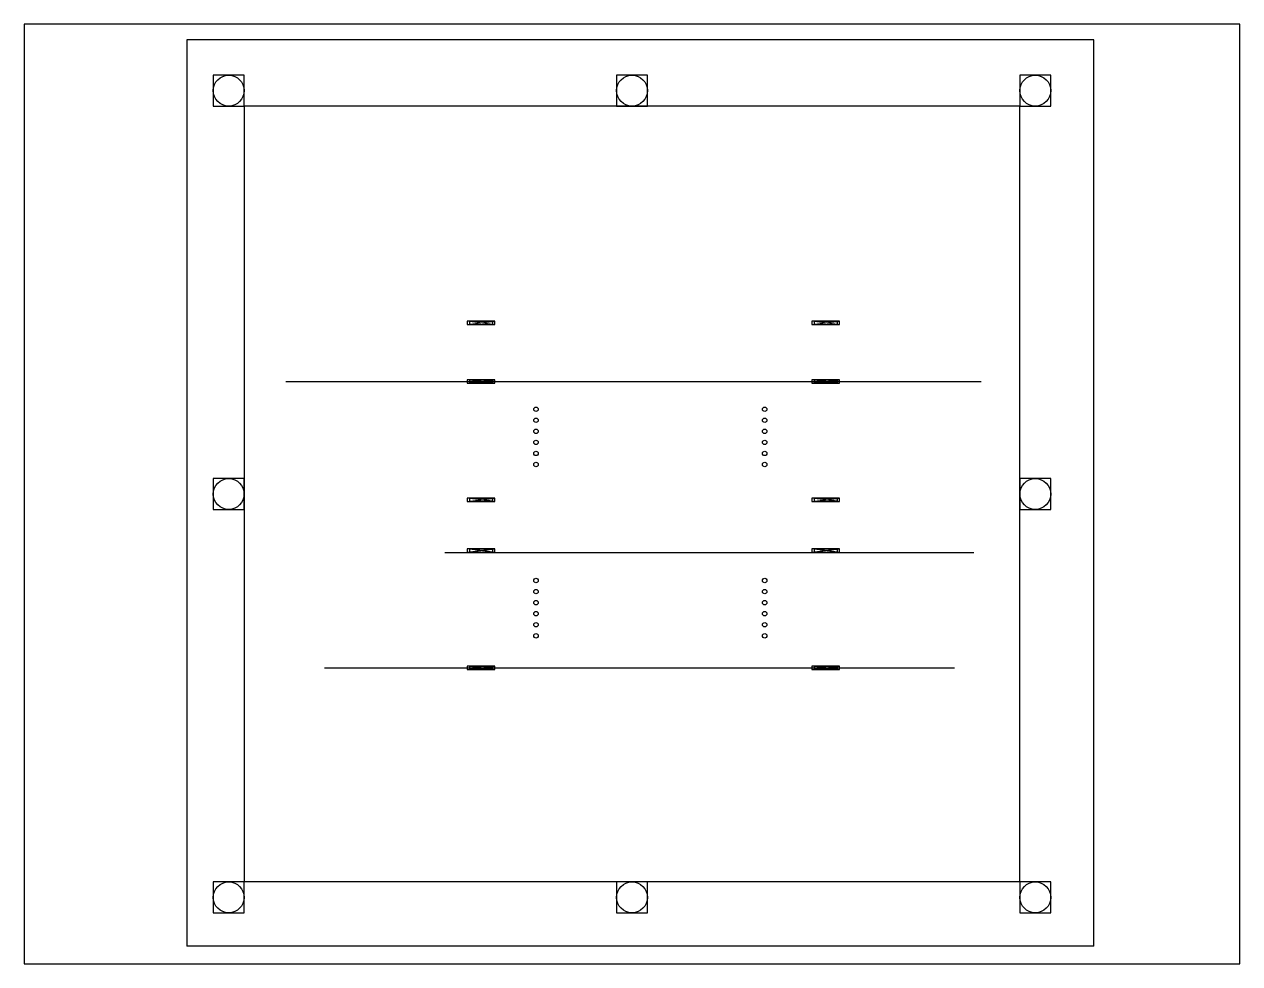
# Model space of a CAD drawing. Header units: inches. Extents: x 0 to 11, y -8.5 to 0.
import ezdxf

# ---------------------------------------------------------------- set-up
doc = ezdxf.new("R2010")
doc.units = ezdxf.units.IN
doc.header["$MEASUREMENT"] = 0

msp = doc.modelspace()

# ---------------------------------------------------------------- linework, layer by layer
for p, q in [((9.68, -0.14), (1.47, -0.14)), ((1.47, -0.14), (1.47, -8.34)), ((9.68, -8.34), (9.68, -0.14)), ((9.01, -0.74), (1.99, -0.74)), ((1.99, -0.74), (1.99, -7.76)), ((9.01, -7.76), (9.01, -0.74)), ((4.009, -2.717), (4.259, -2.687)), ((4.239, -2.715), (4.029, -2.69)), ((7.129, -2.717), (7.379, -2.687)), ((7.359, -2.715), (7.149, -2.69)), ((2.367, -3.233), (8.659, -3.233)), ((4.009, -3.247), (4.259, -3.217)), ((4.239, -3.245), (4.029, -3.22)), ((7.129, -3.247), (7.379, -3.217)), ((7.359, -3.245), (7.149, -3.22)), ((4.009, -4.317), (4.259, -4.287)), ((4.239, -4.315), (4.029, -4.29)), ((7.129, -4.317), (7.379, -4.287)), ((7.359, -4.315), (7.149, -4.29)), ((3.806, -4.778), (8.595, -4.778)), ((4.009, -4.777), (4.259, -4.747)), ((4.239, -4.775), (4.029, -4.75)), ((7.129, -4.777), (7.379, -4.747)), ((7.359, -4.775), (7.149, -4.75)), ((2.718, -5.822), (8.418, -5.822)), ((4.009, -5.837), (4.259, -5.807)), ((4.239, -5.835), (4.029, -5.81)), ((7.129, -5.837), (7.379, -5.807)), ((7.359, -5.835), (7.149, -5.81)), ((9.01, -7.76), (1.99, -7.76)), ((9.68, -8.34), (1.47, -8.34))]:
    msp.add_line(p, q)
for points in [[(0, 0), (0, -8.5), (11, -8.5), (11, 0)], [(1.99, -0.46), (1.71, -0.46), (1.71, -0.74), (1.99, -0.74)], [(5.64, -0.46), (5.36, -0.46), (5.36, -0.74), (5.64, -0.74)], [(9.29, -0.46), (9.01, -0.46), (9.01, -0.74), (9.29, -0.74)], [(4.259, -2.717), (4.259, -2.687), (4.009, -2.687), (4.009, -2.717)], [(7.379, -2.717), (7.379, -2.687), (7.129, -2.687), (7.129, -2.717)], [(4.259, -3.247), (4.259, -3.217), (4.009, -3.217), (4.009, -3.247)], [(7.379, -3.247), (7.379, -3.217), (7.129, -3.217), (7.129, -3.247)], [(1.99, -4.11), (1.71, -4.11), (1.71, -4.39), (1.99, -4.39)], [(9.29, -4.11), (9.01, -4.11), (9.01, -4.39), (9.29, -4.39)], [(4.259, -4.317), (4.259, -4.287), (4.009, -4.287), (4.009, -4.317)], [(7.379, -4.317), (7.379, -4.287), (7.129, -4.287), (7.129, -4.317)], [(4.259, -4.777), (4.259, -4.747), (4.009, -4.747), (4.009, -4.777)], [(7.379, -4.777), (7.379, -4.747), (7.129, -4.747), (7.129, -4.777)], [(4.259, -5.837), (4.259, -5.807), (4.009, -5.807), (4.009, -5.837)], [(7.379, -5.837), (7.379, -5.807), (7.129, -5.807), (7.129, -5.837)], [(1.99, -7.76), (1.71, -7.76), (1.71, -8.04), (1.99, -8.04)], [(5.64, -7.76), (5.36, -7.76), (5.36, -8.04), (5.64, -8.04)], [(9.29, -7.76), (9.01, -7.76), (9.01, -8.04), (9.29, -8.04)]]:
    msp.add_lwpolyline(points, close=True)
for points in [[(4.239, -2.715), (4.239, -2.69), (4.029, -2.69), (4.029, -2.715), (4.239, -2.715)], [(7.359, -2.715), (7.359, -2.69), (7.149, -2.69), (7.149, -2.715), (7.359, -2.715)], [(4.239, -3.245), (4.239, -3.22), (4.029, -3.22), (4.029, -3.245), (4.239, -3.245)], [(7.359, -3.245), (7.359, -3.22), (7.149, -3.22), (7.149, -3.245), (7.359, -3.245)], [(4.239, -4.315), (4.239, -4.29), (4.029, -4.29), (4.029, -4.315), (4.239, -4.315)], [(7.359, -4.315), (7.359, -4.29), (7.149, -4.29), (7.149, -4.315), (7.359, -4.315)], [(4.239, -4.775), (4.239, -4.75), (4.029, -4.75), (4.029, -4.775), (4.239, -4.775)], [(7.359, -4.775), (7.359, -4.75), (7.149, -4.75), (7.149, -4.775), (7.359, -4.775)], [(4.239, -5.835), (4.239, -5.81), (4.029, -5.81), (4.029, -5.835), (4.239, -5.835)], [(7.359, -5.835), (7.359, -5.81), (7.149, -5.81), (7.149, -5.835), (7.359, -5.835)]]:
    msp.add_lwpolyline(points)
for centre, radius in [((1.85, -0.6), 0.14), ((5.5, -0.6), 0.14), ((9.15, -0.6), 0.14), ((4.631, -3.483), 0.02), ((6.701, -3.483), 0.02), ((4.631, -3.583), 0.02), ((6.701, -3.583), 0.02), ((4.631, -3.683), 0.02), ((6.701, -3.683), 0.02), ((4.631, -3.783), 0.02), ((6.701, -3.783), 0.02), ((4.631, -3.883), 0.02), ((6.701, -3.883), 0.02), ((4.631, -3.983), 0.02), ((6.701, -3.983), 0.02), ((1.85, -4.25), 0.14), ((9.15, -4.25), 0.14), ((4.631, -5.033), 0.02), ((6.701, -5.033), 0.02), ((4.631, -5.133), 0.02), ((6.701, -5.133), 0.02), ((4.631, -5.233), 0.02), ((6.701, -5.233), 0.02), ((4.631, -5.333), 0.02), ((6.701, -5.333), 0.02), ((4.631, -5.433), 0.02), ((6.701, -5.433), 0.02), ((4.631, -5.533), 0.02), ((6.701, -5.533), 0.02), ((1.85, -7.9), 0.14), ((5.5, -7.9), 0.14), ((9.15, -7.9), 0.14)]:
    msp.add_circle(centre, radius)

doc.saveas('drawing.dxf')
